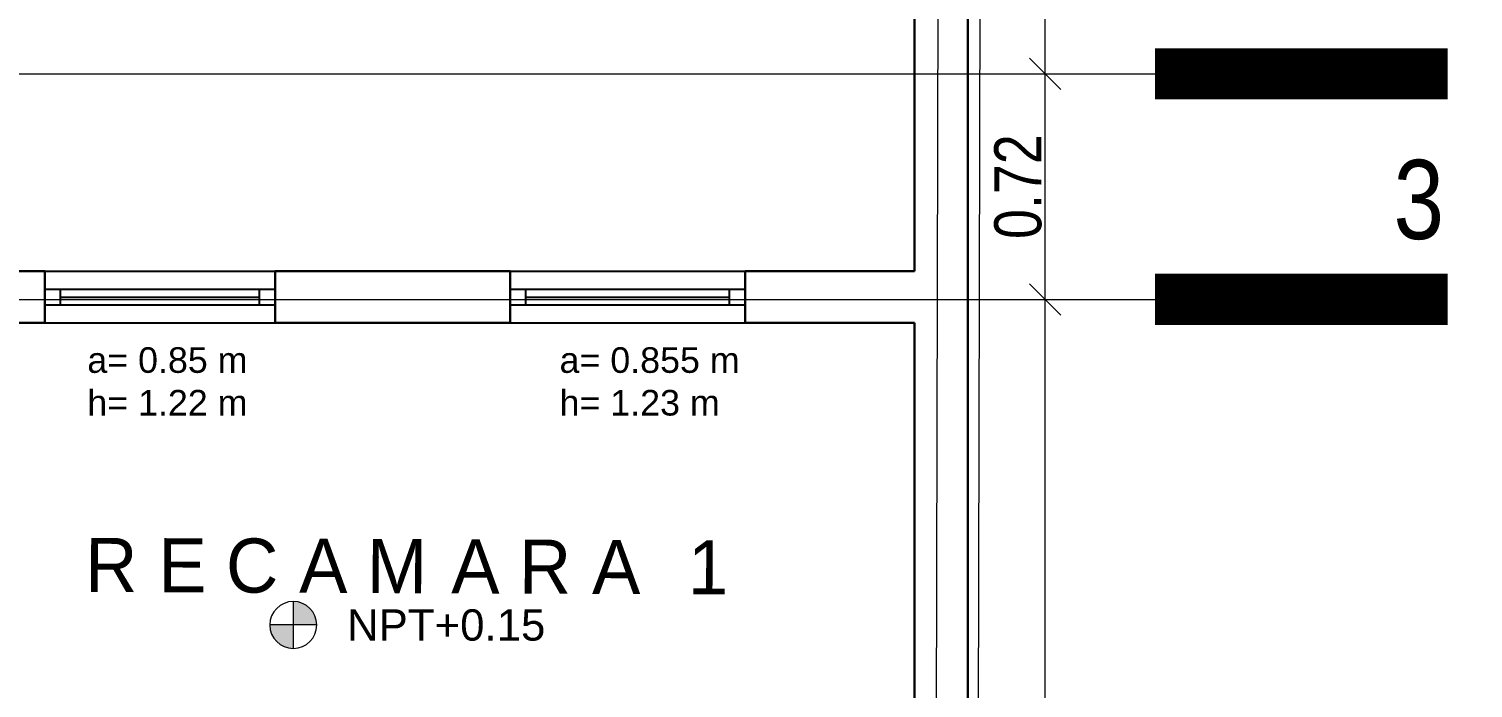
# Model space of a CAD drawing. Header units: millimetres. Extents: x 2787.4 to 2811.7, y 1328.5 to 1358.7.
# Drawn here: x 2797.422 to 2802.031, y 1349.947 to 1352.052 of the extents above; entities that cross this region are included whole.
import ezdxf
from ezdxf.enums import TextEntityAlignment as Align

# ---------------------------------------------------------------- set-up
doc = ezdxf.new("R2010")
doc.units = ezdxf.units.MM
for name, pattern in [('ACAD_ISO02W100', [15, 12, -3]), ('ACAD_ISO04W100', [30, 24, -3, 0, -3]), ('CENTER', [2, 1.25, -0.25, 0.25, -0.25])]:
    doc.linetypes.add(name, pattern=pattern)
doc.layers.get('0').update_dxf_attribs({"lineweight": 5})
doc.layers.get('Defpoints').update_dxf_attribs({"lineweight": 5})
for name, color, linetype, lineweight in [('0 EJES', 8, 'CENTER', 0), ('0 NIVELES', 8, 'Continuous', 13), ('12-TEXTOS', 7, 'Continuous', 5), ('14-DIM INTERIOR', 7, 'Continuous', 5), ('7-EJES', 7, 'ACAD_ISO04W100', 5), ('MUROS', 7, 'Continuous', 30)]:
    doc.layers.add(name, color=color, linetype=linetype, lineweight=lineweight)
doc.layers.add('VANOS', color=253, linetype='ACAD_ISO02W100')
doc.layers.add('VENTANAS', color=161, linetype='Continuous')
doc.styles.add('Annotative', font='arial.ttf')
doc.styles.add('ARIALNARROW', font='ARIALN.TTF', dxfattribs={"height": 0.13})
doc.styles.add('Letreros', font='GOTHICI.TTF', dxfattribs={"height": 0.1})
doc.styles.add('ROMANS', font='arial.ttf', dxfattribs={"width": 0.8})
doc.styles.get("Standard").update_dxf_attribs({"font": 'arial.ttf'})
doc.styles.add('TEXTOS', font='ARIALN.TTF')
doc.dimstyles.new('Copy of COTAS-DET', dxfattribs={"dimtxt": 0.15, "dimasz": 0.1, "dimexe": 0.18, "dimexo": 0.0625, "dimgap": 0.01, "dimtad": 1, "dimzin": 0, "dimdsep": 46, "dimtxsty": 'TEXTOS', "dimblk": 'OBLIQUE', "dimcen": 0.04, "dimse1": 1, "dimse2": 1, "dimclrd": 256, "dimclrt": 256, "dimadec": 0, "dimazin": 0, "dimtfac": 1, "dimtofl": 0, "dimtmove": 0, "dimatfit": 3, "dimfxl": 1, "dimtolj": 1, "dimtzin": 0, "dimlwd": -1, "dimarcsym": 0})

# ---------------------------------------------------------------- blocks, each defined once
blk = doc.blocks.new('NIVEL 2')
h = blk.add_hatch(color=2)
edge = h.paths.add_edge_path()
edge.add_ellipse((0, 0), major_axis=(0.053, 0.053), ratio=1, start_angle=45, end_angle=135)
edge.add_line((-0.075, 0), (0, 0))
edge.add_line((0, 0), (0, 0.075))
edge = h.paths.add_edge_path()
edge.add_line((0.075, 0), (0, 0))
edge.add_line((0, 0), (0, -0.075))
edge.add_ellipse((0, 0), major_axis=(0.053, 0.053), ratio=1, start_angle=225, end_angle=315)
at = {"color": 1}
for p, q in [((0, 0.075), (0, -0.075)), ((-0.075, 0), (0.075, 0))]:
    blk.add_line(p, q, dxfattribs=at)
blk.add_circle((0, 0), 0.075, dxfattribs=at)
at = {"color": 1, "style": 'ROMANS', "text_generation_flag": 6}
blk.add_attdef('NIVEL', text='', height=0.1, rotation=180, dxfattribs=at).set_placement((-0.125, 0), align=Align.MIDDLE_RIGHT)
blk = doc.blocks.new('_Oblique')
at = {"color": 0, "lineweight": -2}
blk.add_line((-0.5, -0.5), (0.5, 0.5), dxfattribs=at)
blk = doc.blocks.new('*D165')
at = {"layer": '14-DIM INTERIOR', "transparency": 16777216}
blk.add_line((2800.6652, 1348.0787), (2800.6652, 1351.1887), dxfattribs=at)
at = {"layer": 'Defpoints', "color": 0, "transparency": 16777216}
for p in [(2800.6652, 1351.1887), (2800.6652, 1351.1887), (2800.6652, 1348.0787)]:
    blk.add_point(p, dxfattribs=at)
at = {"layer": '14-DIM INTERIOR', "transparency": 16777216, "xscale": 0.1, "yscale": 0.1, "zscale": 0.1}
for p, rotation in [((2800.6652, 1351.1887), 90), ((2800.6652, 1348.0787), 270)]:
    blk.add_blockref('_Oblique', p, dxfattribs=dict(at, rotation=rotation))
at = {"layer": '14-DIM INTERIOR', "transparency": 16777216, "insert": (2800.5787, 1349.6337), "char_height": 0.15, "attachment_point": 5, "rotation": 90, "style": 'TEXTOS'}
blk.add_mtext('\\A1;3.11', dxfattribs=at)
blk = doc.blocks.new('*D166')
at = {"layer": '14-DIM INTERIOR', "transparency": 16777216}
blk.add_line((2800.6652, 1351.1887), (2800.6652, 1351.9087), dxfattribs=at)
at = {"layer": 'Defpoints', "color": 0, "transparency": 16777216}
for p in [(2800.6652, 1351.9087), (2800.6652, 1351.9087), (2800.6652, 1351.1887)]:
    blk.add_point(p, dxfattribs=at)
at = {"layer": '14-DIM INTERIOR', "transparency": 16777216, "xscale": 0.1, "yscale": 0.1, "zscale": 0.1}
for p, rotation in [((2800.6652, 1351.9087), 90), ((2800.6652, 1351.1887), 270)]:
    blk.add_blockref('_Oblique', p, dxfattribs=dict(at, rotation=rotation))
at = {"layer": '14-DIM INTERIOR', "transparency": 16777216, "insert": (2800.5787, 1351.5487), "char_height": 0.15, "attachment_point": 5, "rotation": 90, "style": 'TEXTOS'}
blk.add_mtext('\\A1;0.72', dxfattribs=at)
blk = doc.blocks.new('*D167')
at = {"layer": '14-DIM INTERIOR', "transparency": 16777216}
blk.add_line((2800.6652, 1351.9087), (2800.6652, 1356.2087), dxfattribs=at)
at = {"layer": 'Defpoints', "color": 0, "transparency": 16777216}
for p in [(2800.6652, 1356.2087), (2800.6652, 1356.2087), (2800.6652, 1351.9087)]:
    blk.add_point(p, dxfattribs=at)
at = {"layer": '14-DIM INTERIOR', "transparency": 16777216, "xscale": 0.1, "yscale": 0.1, "zscale": 0.1}
for p, rotation in [((2800.6652, 1356.2087), 90), ((2800.6652, 1351.9087), 270)]:
    blk.add_blockref('_Oblique', p, dxfattribs=dict(at, rotation=rotation))
at = {"layer": '14-DIM INTERIOR', "transparency": 16777216, "insert": (2800.5787, 1354.0587), "char_height": 0.15, "attachment_point": 5, "rotation": 90, "style": 'TEXTOS'}
blk.add_mtext('\\A1;4.30', dxfattribs=at)

msp = doc.modelspace()

# ---------------------------------------------------------------- linework, layer by layer
at = {"const_width": 0.163}
for points in [[(2801.9492, 1351.9087), (2801.0159, 1351.9087)], [(2801.9492, 1351.1887), (2801.0159, 1351.1887)]]:
    msp.add_lwpolyline(points, dxfattribs=at)
at = {"layer": '7-EJES', "ltscale": 0.5}
for p, q in [((2789.7854, 1351.9087), (2801.0159, 1351.9087)), ((2796.0929, 1351.1887), (2801.0159, 1351.1887))]:
    msp.add_line(p, q, dxfattribs=at)
for points in [[(2800.2777, 1332.2769), (2800.3348, 1356.9112)], [(2800.4115, 1332.2769), (2800.4685, 1356.9112)]]:
    msp.add_lwpolyline(points, dxfattribs=at)
at = {"layer": 'MUROS'}
for p, q in [((2800.4179, 1356.3087), (2800.4179, 1351.2787)), ((2800.2479, 1356.1087), (2800.2479, 1351.2787)), ((2796.2079, 1351.2787), (2797.4729, 1351.2787)), ((2797.4729, 1351.1137), (2797.4729, 1351.2787)), ((2798.2079, 1351.2787), (2798.9579, 1351.2787)), ((2798.2079, 1351.1137), (2798.2079, 1351.2787)), ((2798.9579, 1351.1137), (2798.9579, 1351.2787)), ((2799.7079, 1351.2787), (2800.2479, 1351.2787)), ((2799.7079, 1351.1137), (2799.7079, 1351.2787)), ((2800.4179, 1351.2787), (2800.4179, 1335.0587)), ((2796.2079, 1351.1137), (2797.4729, 1351.1137)), ((2798.2079, 1351.1137), (2798.9579, 1351.1137)), ((2799.7079, 1351.1137), (2800.2479, 1351.1137)), ((2800.2479, 1351.1137), (2800.2479, 1347.0987))]:
    msp.add_line(p, q, dxfattribs=at)
at = {"layer": 'VANOS'}
for p, q in [((2797.4729, 1351.2787), (2798.2079, 1351.2787)), ((2798.9579, 1351.2787), (2799.7079, 1351.2787)), ((2797.4729, 1351.2212), (2797.5229, 1351.2212)), ((2797.5229, 1351.1712), (2797.5229, 1351.2212)), ((2798.1579, 1351.1712), (2798.1579, 1351.2212)), ((2798.1579, 1351.2212), (2798.2079, 1351.2212)), ((2798.9579, 1351.2212), (2799.0079, 1351.2212)), ((2799.0079, 1351.1712), (2799.0079, 1351.2212)), ((2799.6579, 1351.1712), (2799.6579, 1351.2212)), ((2799.6579, 1351.2212), (2799.7079, 1351.2212)), ((2797.4729, 1351.1712), (2797.5229, 1351.1712)), ((2798.1579, 1351.1712), (2798.2079, 1351.1712)), ((2798.9579, 1351.1712), (2799.0079, 1351.1712)), ((2799.6579, 1351.1712), (2799.7079, 1351.1712)), ((2797.4729, 1351.1137), (2798.2079, 1351.1137)), ((2798.9579, 1351.1137), (2799.7079, 1351.1137))]:
    msp.add_line(p, q, dxfattribs=at)
at = {"layer": 'VENTANAS'}
for p, q in [((2797.5229, 1351.2212), (2798.1579, 1351.2212)), ((2799.0079, 1351.2212), (2799.6579, 1351.2212)), ((2797.5229, 1351.1962), (2798.1579, 1351.1962)), ((2797.5229, 1351.1712), (2798.1579, 1351.1712)), ((2799.0079, 1351.1962), (2799.6579, 1351.1962)), ((2799.0079, 1351.1712), (2799.6579, 1351.1712))]:
    msp.add_line(p, q, dxfattribs=at)

# ---------------------------------------------------------------- block references
at = {"layer": '0 NIVELES'}
ref = msp.add_blockref('NIVEL 2', (2798.2657, 1350.1489), dxfattribs=dict(at, xscale=-1))
ref.add_attrib('NIVEL', 'NPT+0.15', dxfattribs={"layer": '0', "color": 1, "height": 0.1, "style": 'Annotative'}).set_placement((2799.07, 1350.1489), align=Align.MIDDLE_RIGHT)

# ---------------------------------------------------------------- texts
at = {"layer": '0 EJES', "color": 18, "linetype": 'Continuous', "true_color": 0x000000, "style": 'ARIALNARROW'}
msp.add_text('3', height=0.2528, dxfattribs=at).set_placement((2801.9379, 1351.3054), align=Align.BOTTOM_RIGHT)
at = {"layer": '12-TEXTOS', "insert": (2797.6274, 1350.427), "char_height": 0.172833, "width": 2.052411, "attachment_point": 1, "rotation": 359.7804, "style": 'Letreros'}
msp.add_mtext('\\A1;\\pxqc;{\\fCentury Gothic|b0|i0|c0|p34;\\T1.4;RECAMARA 1}', dxfattribs=at)
at = {"layer": 'VENTANAS', "char_height": 0.08178, "attachment_point": 1}
for s, width, insert in [('a= 0.85 m\\Ph= 1.22 m', 0.524416, (2797.6084, 1351.0358)), ('a= 0.855 m\\Ph= 1.23 m', 0.568845, (2799.1154, 1351.0358))]:
    msp.add_mtext_dynamic_manual_height_columns(s, width=width, gutter_width=0.4089, heights=[0], dxfattribs=dict(at, insert=insert))

# ---------------------------------------------------------------- dimensions: what is measured, and where the dimension line sits
at = {"layer": '14-DIM INTERIOR'}
for base, p1, p2, picture, middle in [((2800.6652, 1356.2087), (2800.6652, 1351.9087), (2800.6652, 1356.2087), '*D167', (2800.5787, 1354.0587)), ((2800.6652, 1351.9087), (2800.6652, 1351.1887), (2800.6652, 1351.9087), '*D166', (2800.5787, 1351.5487)), ((2800.6652, 1351.1887), (2800.6652, 1348.0787), (2800.6652, 1351.1887), '*D165', (2800.5787, 1349.6337))]:
    dim = msp.add_linear_dim(base=base, p1=p1, p2=p2, angle=270, dimstyle='Copy of COTAS-DET', override={"dimtmove": 1}, dxfattribs=at)
    dim.commit()
    dim.dimension.update_dxf_attribs({"geometry": picture, "text_midpoint": middle})

doc.saveas('drawing.dxf')
